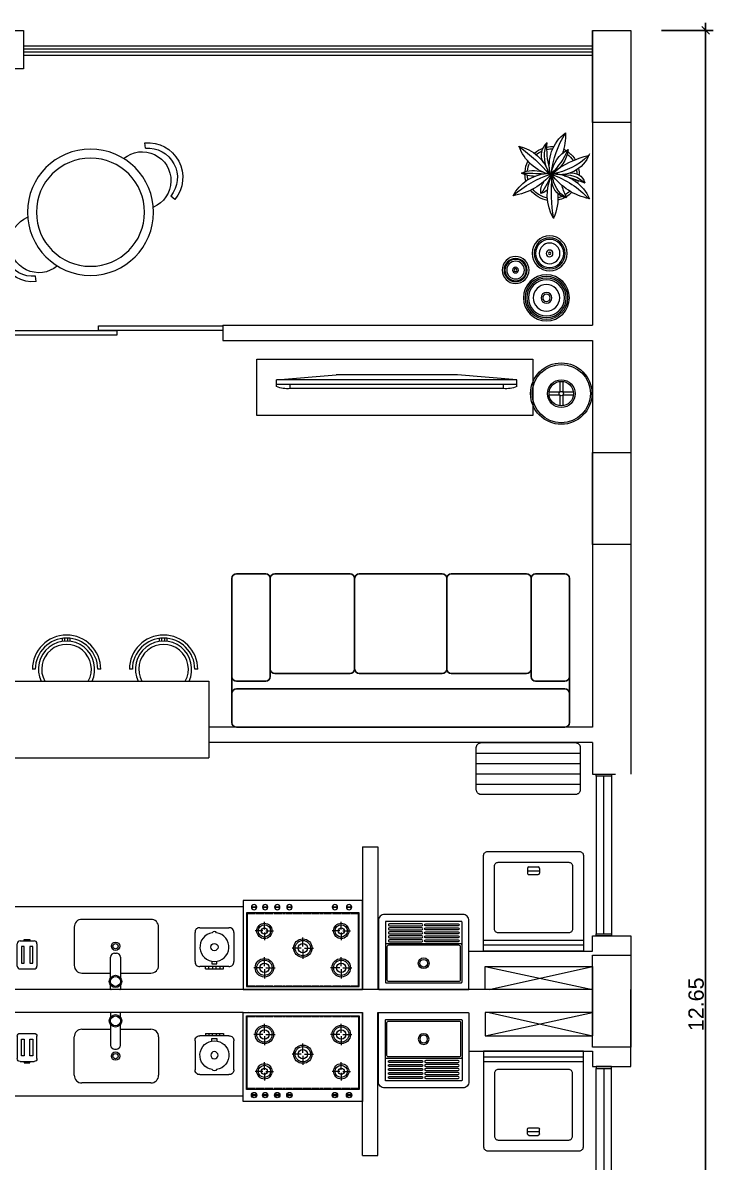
# Model space of a CAD drawing. Header units: millimetres. Extents: x 2878 to 6301, y 540 to 1980.
# Drawn here: x 2948.83 to 2953.33, y 827.48 to 834.91 of the extents above; entities that cross this region are included whole.
import ezdxf

# ---------------------------------------------------------------- set-up
doc = ezdxf.new("R2010")
doc.units = ezdxf.units.MM
doc.header["$LTSCALE"] = 4
doc.linetypes.add('HIDDEN2', pattern=[4.7625, 3.175, -1.5875])
for name, color, linetype, lineweight in [('ALVENARIA', 4, 'Continuous', 20), ('ALVENARIA EM VISTA', 1, 'Continuous', 5), ('COTAS', 35, 'Continuous', 5), ('fino', 2, 'Continuous', 9), ('JANELA', 2, 'Continuous', 20), ('PILAR', 1, 'Continuous', 5), ('PORTA', 2, 'Continuous', 20)]:
    doc.layers.add(name, color=color, linetype=linetype, lineweight=lineweight)
doc.styles.get("Standard").update_dxf_attribs({"font": 'arial.ttf'})
doc.dimstyles.new('ISO-25', dxfattribs={"dimscale": 0, "dimtxt": 0.1, "dimasz": 0.05, "dimexe": 0.05, "dimexo": 0.2, "dimgap": 0.01, "dimtad": 1, "dimzin": 4, "dimdsep": 46, "dimtxsty": 'Standard', "dimblk": 'OBLIQUE', "dimcen": 0.1, "dimdle": 0.05, "dimclrt": 256, "dimadec": 0, "dimazin": 0, "dimtfac": 1, "dimtix": 1, "dimtofl": 0, "dimtmove": 0, "dimatfit": 3, "dimfxl": 1, "dimtfillclr": 256, "dimarcsym": 0})

# ---------------------------------------------------------------- blocks, each defined once
blk = doc.blocks.new('máquina_lavar_roupa')
at = {"layer": 'fino'}
for p, q in [((-0.07, 0.65), (-0.07, 0)), ((-0.04, 0.65), (-0.04, 0)), ((-0.55, 0.295), (-0.55, 0.355)), ((-0.54, 0.365), (-0.51, 0.365)), ((-0.5, 0.295), (-0.5, 0.355)), ((-0.54, 0.285), (-0.51, 0.285))]:
    blk.add_line(p, q, dxfattribs=at)
for points in [[(-0.625, 0.65), (0, 0.65), (0, 0), (-0.625, 0, -0.414214), (-0.65, 0.025), (-0.65, 0.625, -0.414214)], [(-0.555, 0.07, -0.414214), (-0.58, 0.095), (-0.58, 0.555, -0.414214), (-0.555, 0.58), (-0.145, 0.58, -0.414214), (-0.12, 0.555), (-0.12, 0.095, -0.414214), (-0.145, 0.07)]]:
    blk.add_lwpolyline(points, format="xyb", close=True, dxfattribs=at)
blk.add_lwpolyline([(-0.525, 0.285), (-0.525, 0.365)], dxfattribs=at)
for centre, start, end in [((-0.54, 0.355), 90, 180), ((-0.51, 0.355), 360, 90), ((-0.54, 0.295), 180, 270), ((-0.51, 0.295), 270, 360)]:
    blk.add_arc(centre, 0.01, start, end, dxfattribs=at)
blk = doc.blocks.new('tanque')
at = {"layer": 'fino'}
for points in [[(-0.29, 0, 0.414214), (-0.295, -0.005), (-0.295, -0.45, 0.414214), (-0.255, -0.49), (0.255, -0.49, 0.414214), (0.295, -0.45), (0.295, -0.005, 0.414214), (0.29, 0)], [(-0.25, -0.289, 0.414214), (-0.24, -0.299), (0.24, -0.299, 0.414214), (0.25, -0.289), (0.25, -0.05, 0.414214), (0.245, -0.045), (-0.245, -0.045, 0.414214), (-0.25, -0.05)], [(-0.23, -0.055, 0.414214), (-0.24, -0.065), (-0.24, -0.279, 0.414214), (-0.23, -0.289), (0.23, -0.289, 0.414214), (0.24, -0.279), (0.24, -0.065, 0.414214), (0.23, -0.055)], [(-0.224, -0.325, -1), (-0.224, -0.312), (-0.013, -0.312, -1), (-0.013, -0.325)], [(-0.224, -0.351, -1), (-0.224, -0.338), (-0.013, -0.338, -1), (-0.013, -0.351)], [(-0.224, -0.377, -1), (-0.224, -0.364), (-0.013, -0.364, -1), (-0.013, -0.377)], [(0.224, -0.325, 1), (0.224, -0.312), (0.013, -0.312, 1), (0.013, -0.325)], [(0.224, -0.351, 1), (0.224, -0.338), (0.013, -0.338, 1), (0.013, -0.351)], [(0.224, -0.377, 1), (0.224, -0.364), (0.013, -0.364, 1), (0.013, -0.377)], [(-0.224, -0.403, -1), (-0.224, -0.39), (-0.013, -0.39, -1), (-0.013, -0.403)], [(-0.224, -0.429, -1), (-0.224, -0.416), (-0.013, -0.416, -1), (-0.013, -0.429)], [(0.224, -0.403, 1), (0.224, -0.39), (0.013, -0.39, 1), (0.013, -0.403)], [(0.224, -0.429, 1), (0.224, -0.416), (0.013, -0.416, 1), (0.013, -0.429)]]:
    blk.add_lwpolyline(points, format="xyb", close=True, dxfattribs=at)
blk.add_lwpolyline([(-0.25, -0.289), (-0.25, -0.44, 0.414214), (-0.245, -0.445), (0.245, -0.445, 0.414214), (0.25, -0.44), (0.25, -0.289)], format="xyb", dxfattribs=at)
for radius in [0.035, 0.025]:
    blk.add_circle((0, -0.172), radius, dxfattribs=at)
blk = doc.blocks.new('liquidificador001')
at = {"linetype": 'Continuous'}
for p, q in [((-4, -3), (-4, 3)), ((-3, 4), (3, 4)), ((4, 3), (4, -3)), ((3, -4), (-3, -4)), ((-1.875, -4.5), (-1.875, -4)), ((-1.875, -4.5), (1.875, -4.5)), ((-1.125, -4.5), (-1.125, -4)), ((-0.5, -2.96003), (-0.5, -3.5)), ((-0.5, -3.5), (0.5, -3.5)), ((-0.375, -4), (-0.375, -4.5)), ((0.375, -4.5), (0.375, -4)), ((0.5, -3.5), (0.5, -2.96003)), ((1.125, -4), (1.125, -4.5)), ((1.875, -4.5), (1.875, -4))]:
    blk.add_line(p, q, dxfattribs=at)
blk.add_circle((0, 0), 0.75, dxfattribs=at)
for centre, radius, start, end in [((-3.125, 3.125), 0.88388, 81.8699, 188.1301), ((0, 0), 3, 98.62088, 81.31995), ((0, 2.75), 0.5, 25.58079, 154.1068), ((3.125, 3.125), 0.88388, 351.8699, 98.1301), ((-3.125, -3.125), 0.88388, 171.8699, 278.1301), ((3.125, -3.125), 0.88388, 261.8699, 8.130102)]:
    blk.add_arc(centre, radius, start, end, dxfattribs=at)
blk = doc.blocks.new('torradeira001')
at = {"linetype": 'Continuous'}
for p, q in [((-2, 0.5), (-2, -4.5)), ((-1, 1.5), (7, 1.5)), ((0, 0), (0, -1)), ((6, 0), (0, 0)), ((6, -1), (6, 0)), ((8, 0.5), (8, -4.5)), ((0, -1), (6, -1)), ((0, -3), (0, -4)), ((6, -3), (0, -3)), ((0, -4), (6, -4)), ((6, -4), (6, -3)), ((8, -1), (8.5, -1)), ((8.5, -3), (8, -3)), ((8.5, -1), (8.5, -3)), ((7, -5.5), (-1, -5.5))]:
    blk.add_line(p, q, dxfattribs=at)
for centre, start, end in [((-1.125, 0.625), 81.8699, 188.1301), ((7.125, 0.625), 351.8699, 98.1301), ((-1.125, -4.625), 171.8699, 278.1301), ((7.125, -4.625), 261.8699, 8.1301)]:
    blk.add_arc(centre, 0.884, start, end, dxfattribs=at)
blk = doc.blocks.new('PILAR')
at = {"layer": 'PILAR', "ltscale": 0.01}
blk.add_lwpolyline([(-0.15, 0), (0.1, 0), (0.1, -0.6), (-0.15, -0.6)], close=True, dxfattribs=at)
blk = doc.blocks.new('VASOS')
for centre, radius in [((-0.0233, 0.1381), 0.0879), ((-0.0233, 0.1381), 0.075), ((-0.0233, 0.1381), 0.0696), ((-0.0233, 0.1381), 0.0577), ((-0.0233, 0.1381), 0.019), ((-0.0233, 0.1381), 0.0092), ((0.1576, -0.0633), 0.1499), ((0.1576, -0.0633), 0.1398), ((-0.1319, -0.084), 0.1137), ((-0.1319, -0.084), 0.1012), ((-0.1319, -0.084), 0.0915), ((0.1576, -0.0633), 0.1289), ((0.1576, -0.0633), 0.1181), ((0.1576, -0.0633), 0.0862), ((-0.1319, -0.084), 0.0673), ((-0.1319, -0.084), 0.0219), ((0.1576, -0.0633), 0.0356), ((0.1576, -0.0633), 0.0247), ((-0.1319, -0.084), 0.00747)]:
    blk.add_circle(centre, radius)
blk = doc.blocks.new('Vaso-01')
at = {"layer": 'fino', "color": 0}
for centre, radius, start, end in [((0.2731, 0.1392), 0.304, 150.24114, 205.80899), ((1.0095, 0.1197), 1.0133, 170.23998, 186.11478), ((-0.2705, 0.1579), 0.3094, 354.33263, 25.28039), ((0, 0), 0.1766, 99.38331, 142.28381), ((0, 0), 0.1616, 100.76794, 141.26301), ((0.1198, 0.0386), 0.1218, 101.42671, 190.98767), ((-0.2073, 0.5814), 0.6123, 289.63177, 316.94159), ((0.3212, -0.227), 0.3977, 101.24862, 143.98987), ((0.1919, -0.0023), 0.1888, 121.90552, 175.18589), ((-0.0101, 0.2737), 0.2768, 274.40726, 336.44308), ((0, 0), 0.1766, 61.45043, 77.39664), ((0, 0), 0.1616, 66.03991, 76.08191), ((0.6526, -0.1054), 0.6161, 154.68532, 162.45009), ((0, 0), 0.1766, 43.2421, 58.51793), ((-0.0101, 0.2737), 0.2768, 208.0484, 264.64912), ((-0.3146, -0.2541), 0.4022, 39.15, 81.38898), ((0.1996, 0.6539), 0.683, 228.57445, 252.38422), ((0.0145, 0.1124), 0.0882, 169.11662, 218.95559), ((-0.0914, 0.0458), 0.0854, 42.83737, 76.97864), ((-0.4814, -0.1717), 0.5083, 20.51384, 36.02424), ((0, 0), 0.1616, 44.4902, 57.80538), ((0.0616, -0.2787), 0.2945, 104.12842, 160.14677), ((-0.7998, 0.6489), 1.0123, 305.44636, 320.73815), ((-0.102, -0.212), 0.2296, 92.43736, 115.29557), ((-0.1937, 1.7993), 1.8037, 269.91003, 274.50199), ((0, 0), 0.1766, 164.30702, 178.34143), ((0, 0), 0.1616, 166.0394, 176.53836), ((0.2467, -0.0555), 0.2645, 166.36026, 232.94739), ((0.0509, -0.1979), 0.2043, 19.43419, 107.43571), ((-0.1018, -0.1813), 0.208, 6.50728, 62.3609), ((-0.2705, 0.1579), 0.3094, 330.76974, 331.93672), ((-0.0703, -0.4355), 0.4429, 46.14832, 80.37107), ((0.0841, 0.1866), 0.1803, 261.63887, 315.62551), ((-0.2959, 1.2941), 1.3344, 286.3355, 292.41502), ((0.1292, 0.0822), 0.087, 257.35568, 344.35325), ((0, 0), 0.1616, 13.91928, 18.19493), ((0, 0), 0.1616, 351.13744, 0.5369), ((0, 0), 0.1766, 14.45099, 19.9273), ((0, 0), 0.1766, 348.82689, 2.97559), ((-0.2715, 0.0801), 0.2648, 282.24233, 341.73209), ((-0.121, 0.1794), 0.2001, 246.7315, 287.39709), ((0, 0), 0.1766, 184.20824, 207.38886), ((0, 0), 0.1616, 185.93821, 205.55318), ((0.042, -0.1207), 0.1104, 154.5276, 228.0163), ((0.1701, -0.1159), 0.2191, 155.9893, 202.83996), ((0.4649, -0.1655), 0.498, 165.0604, 184.07375), ((0.6941, 0.0968), 0.7065, 188.09589, 210.72258), ((0.2069, 0.029), 0.2129, 188.55522, 241.3289), ((-0.3833, -0.3786), 0.5353, 24.75992, 44.64728), ((0.3791, 0.475), 0.6104, 231.54163, 257.17636), ((0, 0), 0.1766, 229.23485, 250.73093), ((0, 0), 0.1616, 230.31261, 246.31716), ((-0.3146, -0.2541), 0.4022, 358.22216, 17.85831), ((0, 0), 0.1616, 296.591, 299.22386), ((0, 0), 0.1616, 307.81301, 328.1126), ((0, 0), 0.1766, 305.55089, 328.90469), ((0, 0), 0.1616, 258.20644, 271.57801), ((0, 0), 0.1766, 259.22389, 273.70915), ((0, 0), 0.1766, 295.5702, 301.57764)]:
    blk.add_arc(centre, radius, start, end, dxfattribs=at)
blk = doc.blocks.new('VARALP01')
at = {"linetype": 'HIDDEN2'}
for p, q in [((0.45, 0), (-0.45, 0)), ((-0.5, -0.05), (-0.5, -0.45)), ((0.5, -0.1), (-0.5, -0.1)), ((0.5, -0.45), (0.5, -0.05)), ((0.5, -0.2), (-0.5, -0.2)), ((0.5, -0.3), (-0.5, -0.3)), ((0.5, -0.4), (-0.5, -0.4)), ((-0.45, -0.5), (0.45, -0.5))]:
    blk.add_line(p, q, dxfattribs=at)
for centre, start, end in [((-0.45, -0.05), 90, 180), ((0.45, -0.05), 0, 90), ((-0.45, -0.45), 180, 270), ((0.45, -0.45), 270, 0)]:
    blk.add_arc(centre, 0.05, start, end, dxfattribs=at)
blk = doc.blocks.new('ABAJOURP')
for p, q in [((-0.01, 0.01), (-0.01, 0.08)), ((0.01, 0.01), (0.01, 0.08)), ((-0.08, 0.01), (-0.01, 0.01)), ((0.01, 0.01), (0.08, 0.01)), ((-0.08, -0.01), (-0.01, -0.01)), ((-0.01, -0.08), (-0.01, -0.01)), ((0.01, -0.01), (0.08, -0.01)), ((0.01, -0.08), (0.01, -0.01))]:
    blk.add_line(p, q)
for radius in [0.2, 0.19, 0.09, 0.08, 0.0141]:
    blk.add_circle((0, 0), radius)
blk = doc.blocks.new('samsung_hpl6315_planta')
for p, q in [((-0.783, 0.057), (-0.3955, 0.089)), ((-0.3955, 0.089), (0.3955, 0.089)), ((0.783, 0.057), (0.3955, 0.089)), ((-0.783, 0.0125), (-0.783, 0.057)), ((-0.783, 0.057), (0.783, 0.057)), ((-0.783, 0.025), (0.783, 0.025)), ((-0.6955, 0), (-0.6955, 0.025)), ((-0.6955, 0), (0.6955, 0)), ((0.6955, 0), (0.6955, 0.025)), ((0.783, 0.0125), (0.783, 0.057))]:
    blk.add_line(p, q)
for centre, start, end in [((-0.7173, 0.1595), 245.93454, 277.81221), ((0.7173, 0.1595), 262.18779, 294.06546)]:
    blk.add_arc(centre, 0.161, start, end)
blk = doc.blocks.new('01SOFA3L')
for p, q in [((0, 1.07), (0, -1.07)), ((0.22, 1.1), (0.03, 1.1)), ((0.22, 1.1), (0.35, 1.1)), ((0.25, 1.07), (0.25, -1.07)), ((0.3, 1.07), (0.3, 0.88)), ((0.97, 1.1), (0.33, 1.1)), ((1, 0.88), (1, 1.07)), ((0.38, 0.85), (0.33, 0.85)), ((0.35, 0.82), (0.35, 0.33)), ((0.97, 0.85), (0.38, 0.85)), ((1, 0.33), (1, 0.82)), ((0.97, 0.3), (0.38, 0.3)), ((0.35, 0.27), (0.35, -0.27)), ((1, -0.27), (1, 0.27)), ((0.35, -0.33), (0.35, -0.82)), ((0.38, -0.3), (0.97, -0.3)), ((1, -0.82), (1, -0.33)), ((0.3, -0.88), (0.3, -1.07)), ((0.33, -0.85), (0.38, -0.85)), ((0.38, -0.85), (0.38, -0.85)), ((0.38, -0.85), (0.97, -0.85)), ((1, -1.07), (1, -0.88)), ((0.03, -1.1), (0.22, -1.1)), ((0.22, -1.1), (0.35, -1.1)), ((0.33, -1.1), (0.97, -1.1))]:
    blk.add_line(p, q)
for centre, start, end in [((0.03, 1.07), 90, 180), ((0.22, 1.07), 0, 90), ((0.33, 1.07), 90, 180), ((0.97, 1.07), 0, 90), ((0.33, 0.88), 180, 270), ((0.38, 0.82), 90, 180), ((0.97, 0.88), 270, 0), ((0.97, 0.82), 0, 90), ((0.38, 0.33), 180, 270), ((0.38, 0.27), 90, 180), ((0.97, 0.33), 270, 0), ((0.97, 0.27), 0, 90), ((0.38, -0.27), 180, 270), ((0.97, -0.27), 270, 0), ((0.38, -0.33), 90, 180), ((0.97, -0.33), 0, 90), ((0.33, -0.88), 90, 180), ((0.38, -0.82), 180, 270), ((0.97, -0.82), 270, 0), ((0.97, -0.88), 0, 90), ((0.03, -1.07), 180, 270), ((0.22, -1.07), 270, 0), ((0.33, -1.07), 180, 270), ((0.97, -1.07), 270, 0)]:
    blk.add_arc(centre, 0.03, start, end)
blk = doc.blocks.new('MESA2LUG')
at = {"layer": 'COTAS'}
for p, q in [((-0.2166, 0.6293), (-0.1784, 0.6134)), ((0.2356, 0.6134), (0.2739, 0.6293)), ((-0.2739, -0.6039), (-0.2356, -0.588)), ((0.1784, -0.588), (0.2166, -0.6039))]:
    blk.add_line(p, q, dxfattribs=at)
for radius in [0.483, 0.414]:
    blk.add_circle((0, 0.0127), radius, dxfattribs=at)
for centre, radius, start, end in [((0.0286, 0.5271), 0.2657, 22.61987, 157.38013), ((0.0286, 0.5271), 0.2242, 22.61986, 157.38014), ((0.0286, 0.4754), 0.2208, 347.92539, 184.99004), ((-0.0286, -0.45), 0.2208, 167.92539, 4.99004), ((-0.0286, -0.5017), 0.2657, 202.61987, 337.38013), ((-0.0286, -0.5017), 0.2243, 202.61986, 337.38014)]:
    blk.add_arc(centre, radius, start, end, dxfattribs=at)
blk = doc.blocks.new('_Oblique')
at = {"color": 0, "linetype": 'ByBlock', "lineweight": -2}
blk.add_line((-0.5, -0.5), (0.5, 0.5), dxfattribs=at)
blk = doc.blocks.new('*D546')
at = {"layer": 'COTAS', "color": 0, "lineweight": -2, "transparency": 16777216}
for p, q in [((2952.9953, 834.8571), (2953.333, 834.8571)), ((2953.283, 834.9071), (2953.283, 822.1553)), ((2952.9953, 822.2053), (2953.333, 822.2053))]:
    blk.add_line(p, q, dxfattribs=at)
at = {"layer": 'Defpoints', "color": 0, "transparency": 16777216}
for p in [(2952.7953, 834.8571), (2952.7953, 822.2053), (2953.283, 822.2053)]:
    blk.add_point(p, dxfattribs=at)
at = {"layer": 'COTAS', "color": 0, "lineweight": -2, "transparency": 16777216, "xscale": 0.05, "yscale": 0.05, "zscale": 0.05}
for p, rotation in [((2953.283, 834.8571), 90), ((2953.283, 822.2053), 270)]:
    blk.add_blockref('_Oblique', p, dxfattribs=dict(at, rotation=rotation))
at = {"layer": 'COTAS', "transparency": 16777216, "insert": (2953.222, 828.5106), "char_height": 0.1, "attachment_point": 5, "rotation": 90}
blk.add_mtext('12.65', dxfattribs=at)

msp = doc.modelspace()

# ---------------------------------------------------------------- linework, layer by layer
for p, q in [((2951.0456, 828.6063), (2950.3014, 828.6062)), ((2951.0456, 828.4561), (2950.3014, 828.4562))]:
    msp.add_line(p, q)
at = {"layer": 'ALVENARIA', "ltscale": 200}
for p, q in [((2952.5453, 834.8571), (2952.5454, 832.9371)), ((2952.5454, 832.8372), (2952.5455, 830.3162)), ((2952.5463, 830.216), (2952.5463, 830.011)), ((2951.0456, 829.5362), (2951.0456, 828.6061)), ((2951.0456, 829.5362), (2951.1456, 829.5362)), ((2951.1456, 829.5362), (2951.1456, 828.6061)), ((2951.0456, 827.5262), (2951.0456, 828.4563)), ((2951.1456, 827.5262), (2951.1456, 828.4563)), ((2951.0456, 827.5262), (2951.1456, 827.5262))]:
    msp.add_line(p, q, dxfattribs=at)
at = {"layer": 'ALVENARIA', "ltscale": 0.03}
for p, q in [((2952.5453, 834.8571), (2952.7953, 834.8571)), ((2950.1354, 832.9371), (2950.1354, 832.8371)), ((2952.5456, 830.0112), (2952.6956, 830.0112)), ((2952.5455, 828.8562), (2952.5456, 828.9562)), ((2952.5456, 828.9562), (2952.7956, 828.9562)), ((2951.7406, 828.6111), (2951.7406, 828.8562)), ((2951.7406, 828.8562), (2952.5455, 828.8562)), ((2951.7406, 828.4513), (2951.7406, 828.2062)), ((2951.7406, 828.2062), (2952.5455, 828.2062)), ((2952.5455, 828.2062), (2952.5456, 828.1062)), ((2952.5456, 828.1062), (2952.7956, 828.1062))]:
    msp.add_line(p, q, dxfattribs=at)
at = {"layer": 'ALVENARIA'}
for p, q in [((2952.7953, 834.8571), (2952.7956, 830.0112)), ((2950.1354, 832.937), (2952.5454, 832.9371)), ((2950.1354, 832.8372), (2952.5454, 832.8372)), ((2952.5455, 830.3162), (2950.0455, 830.3161)), ((2952.5455, 830.2162), (2950.0455, 830.2161)), ((2952.7956, 828.9562), (2952.7956, 828.4562)), ((2952.5456, 828.6062), (2946.0572, 828.6066)), ((2951.0456, 828.6063), (2946.0572, 828.606)), ((2951.737, 828.6063), (2951.1456, 828.6063)), ((2952.7956, 828.1062), (2952.7956, 828.6062)), ((2951.0456, 828.4561), (2946.0572, 828.4564)), ((2951.737, 828.4561), (2951.1456, 828.4561))]:
    msp.add_line(p, q, dxfattribs=at)
at = {"layer": 'ALVENARIA EM VISTA'}
for p, q in [((2948.836, 834.7569), (2952.5453, 834.7571)), ((2948.836, 834.7369), (2952.5453, 834.7371)), ((2948.836, 834.7169), (2952.5453, 834.7171)), ((2948.836, 834.6969), (2952.5453, 834.6971))]:
    msp.add_line(p, q, dxfattribs=at)
at = {"layer": 'COTAS'}
for p, q in [((2949.0903, 830.8757), (2949.0906, 830.8958)), ((2949.105, 830.8772), (2949.1053, 830.8972)), ((2949.1255, 830.8775), (2949.1259, 830.8976)), ((2949.1402, 830.8762), (2949.1405, 830.8962)), ((2949.7228, 830.8757), (2949.7231, 830.8958)), ((2949.7375, 830.8772), (2949.7378, 830.8972)), ((2949.758, 830.8775), (2949.7584, 830.8976)), ((2949.7727, 830.8762), (2949.773, 830.8962)), ((2948.9137, 830.6941), (2948.8941, 830.6941)), ((2949.3402, 830.6941), (2949.3206, 830.6941)), ((2949.5462, 830.6941), (2949.5266, 830.6941)), ((2949.9727, 830.6941), (2949.9531, 830.6941)), ((2950.3268, 829.1422), (2950.3268, 829.1463)), ((2950.3268, 829.1463), (2950.3528, 829.1463)), ((2950.3528, 829.1422), (2950.3268, 829.1422)), ((2950.3528, 829.1463), (2950.3528, 829.1422)), ((2950.3993, 829.1422), (2950.3993, 829.1463)), ((2950.3993, 829.1463), (2950.4253, 829.1463)), ((2950.4253, 829.1422), (2950.3993, 829.1422)), ((2950.4253, 829.1463), (2950.4253, 829.1422)), ((2950.4784, 829.1422), (2950.4784, 829.1463)), ((2950.4784, 829.1463), (2950.5044, 829.1463)), ((2950.5044, 829.1422), (2950.4784, 829.1422)), ((2950.5044, 829.1463), (2950.5044, 829.1422)), ((2950.5575, 829.1422), (2950.5575, 829.1463)), ((2950.5575, 829.1463), (2950.5835, 829.1463)), ((2950.5835, 829.1422), (2950.5575, 829.1422)), ((2950.5835, 829.1463), (2950.5835, 829.1422)), ((2950.8538, 829.1422), (2950.8538, 829.1463)), ((2950.8538, 829.1463), (2950.8798, 829.1463)), ((2950.8798, 829.1422), (2950.8538, 829.1422)), ((2950.8798, 829.1463), (2950.8798, 829.1422)), ((2950.9461, 829.1463), (2950.9721, 829.1463)), ((2950.9461, 829.1422), (2950.9461, 829.1463)), ((2950.9721, 829.1422), (2950.9461, 829.1422)), ((2950.9721, 829.1463), (2950.9721, 829.1422)), ((2949.6674, 829.0644), (2949.2174, 829.0644)), ((2951.0256, 829.1061), (2950.2896, 829.1061)), ((2950.2896, 829.1061), (2950.2896, 828.6261)), ((2950.3449, 829.1011), (2950.2946, 829.1011)), ((2950.4048, 829.1011), (2950.3499, 829.1011)), ((2950.4647, 829.1011), (2950.4098, 829.1011)), ((2950.52, 829.1011), (2950.4697, 829.1011)), ((2950.545, 829.1011), (2950.525, 829.1011)), ((2950.5902, 829.1011), (2950.55, 829.1011)), ((2950.6501, 829.1011), (2950.5952, 829.1011)), ((2950.71, 829.1011), (2950.6551, 829.1011)), ((2950.7653, 829.1011), (2950.715, 829.1011)), ((2950.7903, 829.1011), (2950.7703, 829.1011)), ((2950.8456, 829.1011), (2950.7953, 829.1011)), ((2950.9055, 829.1011), (2950.8506, 829.1011)), ((2950.9654, 829.1011), (2950.9105, 829.1011)), ((2951.0206, 829.1011), (2950.9704, 829.1011)), ((2951.0256, 828.6261), (2951.0256, 829.1061)), ((2949.1674, 829.0144), (2949.1674, 828.7644)), ((2949.7174, 828.7644), (2949.7174, 829.0144)), ((2949.4304, 828.8439), (2949.4426, 828.8439)), ((2949.4048, 828.6849), (2949.4048, 828.8183)), ((2949.4683, 828.8183), (2949.4683, 828.6849)), ((2949.2174, 828.7144), (2949.4048, 828.7144)), ((2949.4683, 828.7144), (2949.6674, 828.7144)), ((2952.5456, 828.6062), (2952.5456, 828.7562)), ((2949.4048, 828.6104), (2949.4048, 828.6346)), ((2949.4683, 828.6346), (2949.4683, 828.6104)), ((2950.2896, 828.6261), (2951.0256, 828.6261)), ((2950.2946, 828.6311), (2950.3449, 828.6311)), ((2950.3499, 828.6311), (2950.4048, 828.6311)), ((2950.4098, 828.6311), (2950.4647, 828.6311)), ((2950.4697, 828.6311), (2950.52, 828.6311)), ((2950.525, 828.6311), (2950.545, 828.6311)), ((2950.55, 828.6311), (2950.5902, 828.6311)), ((2950.5952, 828.6311), (2950.6501, 828.6311)), ((2950.6551, 828.6311), (2950.71, 828.6311)), ((2950.715, 828.6311), (2950.7653, 828.6311)), ((2950.7703, 828.6311), (2950.7903, 828.6311)), ((2950.7953, 828.6311), (2950.8456, 828.6311)), ((2950.8506, 828.6311), (2950.9055, 828.6311)), ((2950.9105, 828.6311), (2950.9654, 828.6311)), ((2950.9704, 828.6311), (2951.0206, 828.6311)), ((2949.464, 828.6061), (2949.4091, 828.6061)), ((2949.4048, 828.452), (2949.4048, 828.4278)), ((2949.464, 828.4563), (2949.4091, 828.4563)), ((2949.4683, 828.4278), (2949.4683, 828.452)), ((2950.2896, 828.4363), (2951.0256, 828.4363)), ((2950.2896, 827.9563), (2950.2896, 828.4363)), ((2950.2946, 828.4313), (2950.3449, 828.4313)), ((2950.3499, 828.4313), (2950.4048, 828.4313)), ((2950.4098, 828.4313), (2950.4647, 828.4313)), ((2950.4697, 828.4313), (2950.52, 828.4313)), ((2950.525, 828.4313), (2950.545, 828.4313)), ((2950.55, 828.4313), (2950.5902, 828.4313)), ((2950.5952, 828.4313), (2950.6501, 828.4313)), ((2950.6551, 828.4313), (2950.71, 828.4313)), ((2950.715, 828.4313), (2950.7653, 828.4313)), ((2950.7703, 828.4313), (2950.7903, 828.4313)), ((2950.7953, 828.4313), (2950.8455, 828.4313)), ((2950.8505, 828.4313), (2950.9055, 828.4313)), ((2950.9105, 828.4313), (2950.9654, 828.4313)), ((2950.9704, 828.4313), (2951.0206, 828.4313)), ((2951.0256, 828.4363), (2951.0256, 827.9563)), ((2952.5456, 828.4562), (2952.5456, 828.3062)), ((2949.2174, 828.348), (2949.4048, 828.348)), ((2949.4048, 828.3775), (2949.4048, 828.2441)), ((2949.4683, 828.2441), (2949.4683, 828.3775)), ((2949.4683, 828.348), (2949.6674, 828.348)), ((2949.1674, 828.048), (2949.1674, 828.298)), ((2949.7174, 828.298), (2949.7174, 828.048)), ((2949.4304, 828.2185), (2949.4426, 828.2185)), ((2949.6674, 827.998), (2949.2174, 827.998)), ((2951.0256, 827.9563), (2950.2896, 827.9563)), ((2950.3449, 827.9613), (2950.2946, 827.9613)), ((2950.4048, 827.9613), (2950.3499, 827.9613)), ((2950.4647, 827.9613), (2950.4098, 827.9613)), ((2950.52, 827.9613), (2950.4697, 827.9613)), ((2950.545, 827.9613), (2950.525, 827.9613)), ((2950.5902, 827.9613), (2950.55, 827.9613)), ((2950.6501, 827.9613), (2950.5952, 827.9613)), ((2950.71, 827.9613), (2950.6551, 827.9613)), ((2950.7653, 827.9613), (2950.715, 827.9613)), ((2950.7903, 827.9613), (2950.7703, 827.9613)), ((2950.8455, 827.9613), (2950.7953, 827.9613)), ((2950.9055, 827.9613), (2950.8505, 827.9613)), ((2950.9654, 827.9613), (2950.9105, 827.9613)), ((2951.0206, 827.9613), (2950.9704, 827.9613)), ((2950.3528, 827.9202), (2950.3268, 827.9202)), ((2950.3268, 827.9202), (2950.3268, 827.9161)), ((2950.3268, 827.9161), (2950.3528, 827.9161)), ((2950.3528, 827.9161), (2950.3528, 827.9202)), ((2950.4253, 827.9202), (2950.3993, 827.9202)), ((2950.3993, 827.9202), (2950.3993, 827.9161)), ((2950.3993, 827.9161), (2950.4253, 827.9161)), ((2950.4253, 827.9161), (2950.4253, 827.9202)), ((2950.5044, 827.9202), (2950.4784, 827.9202)), ((2950.4784, 827.9202), (2950.4784, 827.9161)), ((2950.4784, 827.9161), (2950.5044, 827.9161)), ((2950.5044, 827.9161), (2950.5044, 827.9202)), ((2950.5835, 827.9202), (2950.5575, 827.9202)), ((2950.5575, 827.9202), (2950.5575, 827.9161)), ((2950.5575, 827.9161), (2950.5835, 827.9161)), ((2950.5835, 827.9161), (2950.5835, 827.9202)), ((2950.8798, 827.9202), (2950.8538, 827.9202)), ((2950.8538, 827.9202), (2950.8538, 827.9161)), ((2950.8538, 827.9161), (2950.8798, 827.9161)), ((2950.8798, 827.9161), (2950.8798, 827.9202)), ((2950.9461, 827.9202), (2950.9461, 827.9161)), ((2950.9721, 827.9202), (2950.9461, 827.9202)), ((2950.9461, 827.9161), (2950.9721, 827.9161)), ((2950.9721, 827.9161), (2950.9721, 827.9202))]:
    msp.add_line(p, q, dxfattribs=at)
at = {"layer": 'COTAS', "color": 3}
for p, q in [((2947.7455, 830.616), (2950.0455, 830.616)), ((2950.0455, 830.616), (2950.0455, 830.116)), ((2947.7455, 830.116), (2950.0455, 830.116))]:
    msp.add_line(p, q, dxfattribs=at)
at = {"layer": 'COTAS', "ltscale": 0.03}
for p, q in [((2952.6206, 828.9701), (2952.6206, 829.9973)), ((2952.6206, 828.0923), (2952.6205, 827.0651))]:
    msp.add_line(p, q, dxfattribs=at)
at = {"layer": 'COTAS', "ltscale": 0.01}
for p, q in [((2950.3973, 828.9886), (2950.3473, 828.9886)), ((2950.4073, 828.9986), (2950.4073, 829.0486)), ((2950.4173, 828.9886), (2950.4673, 828.9886)), ((2950.898, 828.9886), (2950.848, 828.9886)), ((2950.908, 828.9986), (2950.908, 829.0486)), ((2950.918, 828.9886), (2950.968, 828.9886)), ((2950.4073, 828.9786), (2950.4073, 828.9286)), ((2950.6576, 828.887), (2950.6576, 828.947)), ((2950.908, 828.9786), (2950.908, 828.9286)), ((2950.6476, 828.877), (2950.588, 828.877)), ((2950.6476, 828.877), (2950.588, 828.877)), ((2950.6576, 828.867), (2950.6576, 828.807)), ((2950.6676, 828.877), (2950.7273, 828.877)), ((2950.6676, 828.877), (2950.7273, 828.877)), ((2950.4073, 828.7586), (2950.4073, 828.8186)), ((2950.908, 828.7586), (2950.908, 828.8186)), ((2950.3973, 828.7486), (2950.3377, 828.7486)), ((2950.3973, 828.7486), (2950.3377, 828.7486)), ((2950.4073, 828.7386), (2950.4073, 828.6786)), ((2950.4173, 828.7486), (2950.4769, 828.7486)), ((2950.4173, 828.7486), (2950.4769, 828.7486)), ((2950.898, 828.7486), (2950.8383, 828.7486)), ((2950.898, 828.7486), (2950.8383, 828.7486)), ((2950.908, 828.7386), (2950.908, 828.6786)), ((2950.918, 828.7486), (2950.9776, 828.7486)), ((2950.918, 828.7486), (2950.9776, 828.7486)), ((2951.8456, 828.7562), (2952.5456, 828.6062)), ((2951.8732, 828.6061), (2952.5456, 828.7562)), ((2951.8456, 828.3062), (2952.5456, 828.4562)), ((2951.8732, 828.4563), (2952.5456, 828.3062)), ((2950.3973, 828.3138), (2950.3377, 828.3138)), ((2950.3973, 828.3138), (2950.3377, 828.3138)), ((2950.4073, 828.3238), (2950.4073, 828.3838)), ((2950.4173, 828.3138), (2950.4769, 828.3138)), ((2950.4173, 828.3138), (2950.4769, 828.3138)), ((2950.898, 828.3138), (2950.8383, 828.3138)), ((2950.898, 828.3138), (2950.8383, 828.3138)), ((2950.908, 828.3238), (2950.908, 828.3838)), ((2950.918, 828.3138), (2950.9776, 828.3138)), ((2950.918, 828.3138), (2950.9776, 828.3138)), ((2950.4073, 828.3038), (2950.4073, 828.2438)), ((2950.6576, 828.1954), (2950.6576, 828.2554)), ((2950.908, 828.3038), (2950.908, 828.2438)), ((2950.6476, 828.1854), (2950.588, 828.1854)), ((2950.6476, 828.1854), (2950.588, 828.1854)), ((2950.6576, 828.1754), (2950.6576, 828.1154)), ((2950.6676, 828.1854), (2950.7272, 828.1854)), ((2950.6676, 828.1854), (2950.7272, 828.1854)), ((2950.4073, 828.0838), (2950.4073, 828.1338)), ((2950.908, 828.0838), (2950.908, 828.1338)), ((2950.3973, 828.0738), (2950.3473, 828.0738)), ((2950.4073, 828.0638), (2950.4073, 828.0138)), ((2950.4173, 828.0738), (2950.4673, 828.0738)), ((2950.898, 828.0738), (2950.848, 828.0738)), ((2950.908, 828.0638), (2950.908, 828.0138)), ((2950.918, 828.0738), (2950.968, 828.0738))]:
    msp.add_line(p, q, dxfattribs=at)
at = {"layer": 'COTAS', "ltscale": 0.5}
msp.add_line((2952.5456, 828.6062), (2952.5456, 828.4562), dxfattribs=at)
at = {"layer": 'COTAS', "color": 3}
for points in [[(2950.3575, 832.5005), (2950.3575, 832.7153), (2952.1575, 832.7153), (2952.1575, 832.5025)], [(2952.1575, 832.5025), (2952.1575, 832.3479), (2950.3575, 832.3479), (2950.3575, 832.5025)]]:
    msp.add_lwpolyline(points, dxfattribs=at)
for points in [[(2950.2696, 828.6061), (2948.6034, 828.6061), (2948.6034, 829.1478), (2950.2696, 829.1478)], [(2950.2696, 828.4563), (2948.6034, 828.4563), (2948.6034, 827.9146), (2950.2696, 827.9146)]]:
    msp.add_lwpolyline(points, close=True, dxfattribs=at)
at = {"layer": 'COTAS'}
for points in [[(2951.0456, 829.1861), (2950.2696, 829.1861), (2950.2696, 828.6061), (2951.0456, 828.6061)], [(2950.3571, 829.1437), (2950.3558, 829.1504), (2950.352, 829.1561), (2950.3463, 829.1599), (2950.3396, 829.1612), (2950.3329, 829.1599), (2950.3272, 829.1561), (2950.3235, 829.1504), (2950.3221, 829.1437), (2950.3235, 829.137), (2950.3272, 829.1313), (2950.3329, 829.1275), (2950.3396, 829.1262), (2950.3463, 829.1275), (2950.352, 829.1313), (2950.3558, 829.137)], [(2950.3561, 829.1437), (2950.3548, 829.15), (2950.3513, 829.1554), (2950.3459, 829.1589), (2950.3396, 829.1602), (2950.3333, 829.1589), (2950.328, 829.1554), (2950.3244, 829.15), (2950.3231, 829.1437), (2950.3244, 829.1374), (2950.328, 829.1321), (2950.3333, 829.1285), (2950.3396, 829.1272), (2950.3459, 829.1285), (2950.3513, 829.1321), (2950.3548, 829.1374)], [(2950.4296, 829.1437), (2950.4283, 829.1504), (2950.4245, 829.1561), (2950.4188, 829.1599), (2950.4121, 829.1612), (2950.4054, 829.1599), (2950.3998, 829.1561), (2950.396, 829.1504), (2950.3946, 829.1437), (2950.396, 829.137), (2950.3998, 829.1313), (2950.4054, 829.1275), (2950.4121, 829.1262), (2950.4188, 829.1275), (2950.4245, 829.1313), (2950.4283, 829.137)], [(2950.4286, 829.1437), (2950.4274, 829.15), (2950.4238, 829.1554), (2950.4184, 829.1589), (2950.4121, 829.1602), (2950.4058, 829.1589), (2950.4005, 829.1554), (2950.3969, 829.15), (2950.3957, 829.1437), (2950.3969, 829.1374), (2950.4005, 829.1321), (2950.4058, 829.1285), (2950.4121, 829.1272), (2950.4184, 829.1285), (2950.4238, 829.1321), (2950.4274, 829.1374)], [(2950.5087, 829.1437), (2950.5074, 829.1504), (2950.5036, 829.1561), (2950.4979, 829.1599), (2950.4912, 829.1612), (2950.4845, 829.1599), (2950.4789, 829.1561), (2950.4751, 829.1504), (2950.4737, 829.1437), (2950.4751, 829.137), (2950.4789, 829.1313), (2950.4845, 829.1275), (2950.4912, 829.1262), (2950.4979, 829.1275), (2950.5036, 829.1313), (2950.5074, 829.137)], [(2950.5077, 829.1437), (2950.5065, 829.15), (2950.5029, 829.1554), (2950.4976, 829.1589), (2950.4912, 829.1602), (2950.4849, 829.1589), (2950.4796, 829.1554), (2950.476, 829.15), (2950.4748, 829.1437), (2950.476, 829.1374), (2950.4796, 829.1321), (2950.4849, 829.1285), (2950.4912, 829.1272), (2950.4976, 829.1285), (2950.5029, 829.1321), (2950.5065, 829.1374)], [(2950.5879, 829.1437), (2950.5865, 829.1504), (2950.5827, 829.1561), (2950.577, 829.1599), (2950.5704, 829.1612), (2950.5637, 829.1599), (2950.558, 829.1561), (2950.5542, 829.1504), (2950.5529, 829.1437), (2950.5542, 829.137), (2950.558, 829.1313), (2950.5637, 829.1275), (2950.5704, 829.1262), (2950.577, 829.1275), (2950.5827, 829.1313), (2950.5865, 829.137)], [(2950.5868, 829.1437), (2950.5856, 829.15), (2950.582, 829.1554), (2950.5767, 829.1589), (2950.5704, 829.1602), (2950.564, 829.1589), (2950.5587, 829.1554), (2950.5551, 829.15), (2950.5539, 829.1437), (2950.5551, 829.1374), (2950.5587, 829.1321), (2950.564, 829.1285), (2950.5704, 829.1272), (2950.5767, 829.1285), (2950.582, 829.1321), (2950.5856, 829.1374)], [(2950.8841, 829.1437), (2950.8828, 829.1504), (2950.879, 829.1561), (2950.8733, 829.1599), (2950.8666, 829.1612), (2950.8599, 829.1599), (2950.8543, 829.1561), (2950.8505, 829.1504), (2950.8491, 829.1437), (2950.8505, 829.137), (2950.8543, 829.1313), (2950.8599, 829.1275), (2950.8666, 829.1262), (2950.8733, 829.1275), (2950.879, 829.1313), (2950.8828, 829.137)], [(2950.8831, 829.1437), (2950.8819, 829.15), (2950.8783, 829.1554), (2950.8729, 829.1589), (2950.8666, 829.1602), (2950.8603, 829.1589), (2950.855, 829.1554), (2950.8514, 829.15), (2950.8502, 829.1437), (2950.8514, 829.1374), (2950.855, 829.1321), (2950.8603, 829.1285), (2950.8666, 829.1272), (2950.8729, 829.1285), (2950.8783, 829.1321), (2950.8819, 829.1374)], [(2950.9764, 829.1437), (2950.9751, 829.1504), (2950.9713, 829.1561), (2950.9656, 829.1599), (2950.9589, 829.1612), (2950.9522, 829.1599), (2950.9465, 829.1561), (2950.9428, 829.1504), (2950.9414, 829.1437), (2950.9428, 829.137), (2950.9465, 829.1313), (2950.9522, 829.1275), (2950.9589, 829.1262), (2950.9656, 829.1275), (2950.9713, 829.1313), (2950.9751, 829.137)], [(2950.9754, 829.1437), (2950.9742, 829.15), (2950.9706, 829.1554), (2950.9652, 829.1589), (2950.9589, 829.1602), (2950.9526, 829.1589), (2950.9473, 829.1554), (2950.9437, 829.15), (2950.9424, 829.1437), (2950.9437, 829.1374), (2950.9473, 829.1321), (2950.9526, 829.1285), (2950.9589, 829.1272), (2950.9652, 829.1285), (2950.9706, 829.1321), (2950.9742, 829.1374)], [(2951.0456, 827.8763), (2950.2696, 827.8763), (2950.2696, 828.4563), (2951.0456, 828.4563)], [(2950.3571, 827.9187), (2950.3558, 827.912), (2950.352, 827.9063), (2950.3463, 827.9025), (2950.3396, 827.9012), (2950.3329, 827.9025), (2950.3272, 827.9063), (2950.3234, 827.912), (2950.3221, 827.9187), (2950.3234, 827.9254), (2950.3272, 827.9311), (2950.3329, 827.9349), (2950.3396, 827.9362), (2950.3463, 827.9349), (2950.352, 827.9311), (2950.3558, 827.9254)], [(2950.3561, 827.9187), (2950.3548, 827.9124), (2950.3513, 827.9071), (2950.3459, 827.9035), (2950.3396, 827.9022), (2950.3333, 827.9035), (2950.328, 827.9071), (2950.3244, 827.9124), (2950.3231, 827.9187), (2950.3244, 827.925), (2950.328, 827.9304), (2950.3333, 827.9339), (2950.3396, 827.9352), (2950.3459, 827.9339), (2950.3513, 827.9304), (2950.3548, 827.925)], [(2950.4296, 827.9187), (2950.4283, 827.912), (2950.4245, 827.9063), (2950.4188, 827.9025), (2950.4121, 827.9012), (2950.4054, 827.9025), (2950.3998, 827.9063), (2950.396, 827.912), (2950.3946, 827.9187), (2950.396, 827.9254), (2950.3998, 827.9311), (2950.4054, 827.9349), (2950.4121, 827.9362), (2950.4188, 827.9349), (2950.4245, 827.9311), (2950.4283, 827.9254)], [(2950.4286, 827.9187), (2950.4274, 827.9124), (2950.4238, 827.9071), (2950.4184, 827.9035), (2950.4121, 827.9022), (2950.4058, 827.9035), (2950.4005, 827.9071), (2950.3969, 827.9124), (2950.3956, 827.9187), (2950.3969, 827.925), (2950.4005, 827.9304), (2950.4058, 827.9339), (2950.4121, 827.9352), (2950.4184, 827.9339), (2950.4238, 827.9304), (2950.4274, 827.925)], [(2950.5087, 827.9187), (2950.5074, 827.912), (2950.5036, 827.9063), (2950.4979, 827.9025), (2950.4912, 827.9012), (2950.4845, 827.9025), (2950.4789, 827.9063), (2950.4751, 827.912), (2950.4737, 827.9187), (2950.4751, 827.9254), (2950.4789, 827.9311), (2950.4845, 827.9349), (2950.4912, 827.9362), (2950.4979, 827.9349), (2950.5036, 827.9311), (2950.5074, 827.9254)], [(2950.5077, 827.9187), (2950.5065, 827.9124), (2950.5029, 827.9071), (2950.4975, 827.9035), (2950.4912, 827.9022), (2950.4849, 827.9035), (2950.4796, 827.9071), (2950.476, 827.9124), (2950.4748, 827.9187), (2950.476, 827.925), (2950.4796, 827.9304), (2950.4849, 827.9339), (2950.4912, 827.9352), (2950.4975, 827.9339), (2950.5029, 827.9304), (2950.5065, 827.925)], [(2950.5878, 827.9187), (2950.5865, 827.912), (2950.5827, 827.9063), (2950.577, 827.9025), (2950.5703, 827.9012), (2950.5636, 827.9025), (2950.558, 827.9063), (2950.5542, 827.912), (2950.5528, 827.9187), (2950.5542, 827.9254), (2950.558, 827.9311), (2950.5636, 827.9349), (2950.5703, 827.9362), (2950.577, 827.9349), (2950.5827, 827.9311), (2950.5865, 827.9254)], [(2950.5868, 827.9187), (2950.5856, 827.9124), (2950.582, 827.9071), (2950.5766, 827.9035), (2950.5703, 827.9022), (2950.564, 827.9035), (2950.5587, 827.9071), (2950.5551, 827.9124), (2950.5539, 827.9187), (2950.5551, 827.925), (2950.5587, 827.9304), (2950.564, 827.9339), (2950.5703, 827.9352), (2950.5766, 827.9339), (2950.582, 827.9304), (2950.5856, 827.925)], [(2950.8841, 827.9187), (2950.8828, 827.912), (2950.879, 827.9063), (2950.8733, 827.9025), (2950.8666, 827.9012), (2950.8599, 827.9025), (2950.8543, 827.9063), (2950.8505, 827.912), (2950.8491, 827.9187), (2950.8505, 827.9254), (2950.8543, 827.9311), (2950.8599, 827.9349), (2950.8666, 827.9362), (2950.8733, 827.9349), (2950.879, 827.9311), (2950.8828, 827.9254)], [(2950.8831, 827.9187), (2950.8819, 827.9124), (2950.8783, 827.9071), (2950.8729, 827.9035), (2950.8666, 827.9022), (2950.8603, 827.9035), (2950.855, 827.9071), (2950.8514, 827.9124), (2950.8501, 827.9187), (2950.8514, 827.925), (2950.855, 827.9304), (2950.8603, 827.9339), (2950.8666, 827.9352), (2950.8729, 827.9339), (2950.8783, 827.9304), (2950.8819, 827.925)], [(2950.9764, 827.9187), (2950.9751, 827.912), (2950.9713, 827.9063), (2950.9656, 827.9025), (2950.9589, 827.9012), (2950.9522, 827.9025), (2950.9465, 827.9063), (2950.9427, 827.912), (2950.9414, 827.9187), (2950.9427, 827.9254), (2950.9465, 827.9311), (2950.9522, 827.9349), (2950.9589, 827.9362), (2950.9656, 827.9349), (2950.9713, 827.9311), (2950.9751, 827.9254)], [(2950.9754, 827.9187), (2950.9741, 827.9124), (2950.9706, 827.9071), (2950.9652, 827.9035), (2950.9589, 827.9022), (2950.9526, 827.9035), (2950.9473, 827.9071), (2950.9437, 827.9124), (2950.9424, 827.9187), (2950.9437, 827.925), (2950.9473, 827.9304), (2950.9526, 827.9339), (2950.9589, 827.9352), (2950.9652, 827.9339), (2950.9706, 827.9304), (2950.9741, 827.925)]]:
    msp.add_lwpolyline(points, close=True, dxfattribs=at)
for points in [[(2950.2946, 829.1061), (2950.2946, 828.6261)], [(2951.0206, 828.6261), (2951.0206, 829.1061)], [(2950.2946, 827.9563), (2950.2946, 828.4363)], [(2951.0206, 828.4363), (2951.0206, 827.9563)]]:
    msp.add_lwpolyline(points, dxfattribs=at)
at = {"layer": 'COTAS', "ltscale": 200}
for points in [[(2951.8456, 828.7562), (2952.5456, 828.7562), (2952.5456, 828.6062), (2951.8456, 828.6062)], [(2951.8456, 828.3062), (2952.5456, 828.3062), (2952.5456, 828.4562), (2951.8456, 828.4562)]]:
    msp.add_lwpolyline(points, close=True, dxfattribs=at)
at = {"layer": 'COTAS'}
for centre, radius in [((2950.4073, 828.9886), 0.05), ((2950.4073, 828.9886), 0.04), ((2950.4073, 828.9886), 0.02), ((2950.908, 828.9886), 0.05), ((2950.908, 828.9886), 0.04), ((2950.908, 828.9886), 0.02), ((2950.6576, 828.877), 0.06), ((2950.6576, 828.877), 0.05), ((2950.6576, 828.877), 0.03), ((2950.4073, 828.7486), 0.06), ((2950.4073, 828.7486), 0.05), ((2950.4073, 828.7486), 0.03), ((2950.908, 828.7486), 0.06), ((2950.908, 828.7486), 0.05), ((2950.908, 828.7486), 0.03), ((2949.4365, 828.6597), 0.0405), ((2949.4365, 828.4027), 0.0405), ((2950.4073, 828.3138), 0.06), ((2950.4073, 828.3138), 0.05), ((2950.4073, 828.3138), 0.03), ((2950.908, 828.3138), 0.06), ((2950.908, 828.3138), 0.05), ((2950.908, 828.3138), 0.03), ((2950.6576, 828.1854), 0.06), ((2950.6576, 828.1854), 0.05), ((2950.6576, 828.1854), 0.03), ((2950.4073, 828.0738), 0.05), ((2950.4073, 828.0738), 0.04), ((2950.4073, 828.0738), 0.02), ((2950.908, 828.0738), 0.05), ((2950.908, 828.0738), 0.04), ((2950.908, 828.0738), 0.02)]:
    msp.add_circle(centre, radius, dxfattribs=at)
at = {"layer": 'COTAS', "color": 7}
for centre, radius in [((2949.4365, 828.8894), 0.0271), ((2949.4365, 828.8894), 0.0171), ((2949.4365, 828.6597), 0.032), ((2949.4365, 828.4027), 0.032), ((2949.4365, 828.173), 0.0271), ((2949.4365, 828.173), 0.0171)]:
    msp.add_circle(centre, radius, dxfattribs=at)
at = {"layer": 'COTAS'}
for centre, radius, start, end in [((2949.1172, 830.6941), 0.223, 0, 180), ((2949.7497, 830.6941), 0.223, 0, 180), ((2949.1172, 830.6941), 0.2035, 0, 180), ((2949.1172, 830.6941), 0.1836, 334.83857, 205.16143), ((2949.1172, 830.6941), 0.1619, 331.17339, 208.82661), ((2949.7497, 830.6941), 0.2035, 0, 180), ((2949.7497, 830.6941), 0.1836, 334.83857, 205.16143), ((2949.7497, 830.6941), 0.1619, 331.17339, 208.82661), ((2949.2174, 829.0144), 0.05, 90, 180), ((2949.6674, 829.0144), 0.05, 0, 90), ((2949.4304, 828.8183), 0.0257, 90, 180), ((2949.4426, 828.8183), 0.0257, 0, 90), ((2949.2174, 828.7644), 0.05, 180, 270), ((2949.6674, 828.7644), 0.05, 270, 0), ((2949.4091, 828.6104), 0.00428, 180, 270), ((2949.464, 828.6104), 0.00428, 270, 0), ((2949.4091, 828.452), 0.00428, 90, 180), ((2949.464, 828.452), 0.00428, 0, 90), ((2949.2174, 828.298), 0.05, 90, 180), ((2949.6674, 828.298), 0.05, 0, 90), ((2949.4304, 828.2441), 0.0257, 180, 270), ((2949.4426, 828.2441), 0.0257, 270, 0), ((2949.2174, 828.048), 0.05, 180, 270), ((2949.6674, 828.048), 0.05, 270, 0)]:
    msp.add_arc(centre, radius, start, end, dxfattribs=at)
at = {"layer": 'JANELA', "ltscale": 0.03}
for p, q in [((2952.5706, 829.9973), (2952.5706, 828.9701)), ((2952.6706, 829.9973), (2952.6706, 828.9701)), ((2952.5705, 827.0651), (2952.5705, 828.0923)), ((2952.6705, 827.0651), (2952.6705, 828.0923))]:
    msp.add_line(p, q, dxfattribs=at)
for points in [[(2952.6706, 830.0112), (2952.6706, 829.9973), (2952.5706, 829.9973), (2952.5706, 830.0112)], [(2952.6706, 828.9701), (2952.6706, 828.9562), (2952.5706, 828.9562), (2952.5706, 828.9701)], [(2952.6706, 828.0923), (2952.6706, 828.1062), (2952.5706, 828.1062), (2952.5706, 828.0923)]]:
    msp.add_lwpolyline(points, close=True, dxfattribs=at)
at = {"layer": 'PORTA'}
for points in [[(2950.1354, 832.9319), (2950.1354, 832.9019), (2949.3254, 832.9019), (2949.3254, 832.9319)], [(2949.4454, 832.9019), (2949.4454, 832.8719), (2948.6354, 832.8719), (2948.6354, 832.9019)]]:
    msp.add_lwpolyline(points, close=True, dxfattribs=at)

# ---------------------------------------------------------------- block references
at = {"color": 4, "ltscale": 0.01, "extrusion": (0, 0, -1), "zscale": -1, "rotation": 90}
msp.add_blockref('01SOFA3L', (-2951.2955, 830.3161), dxfattribs=at)
at = {"layer": 'COTAS'}
for name, p, rotation in [('PILAR', (2948.836, 834.7069), 270), ('PILAR', (2952.6453, 834.2571), 180), ('ABAJOURP', (2952.3426, 832.4905), 180), ('PILAR', (2952.6455, 831.5069), 180), ('PILAR', (2952.6456, 828.2312), 180)]:
    msp.add_blockref(name, p, dxfattribs=dict(at, rotation=rotation))
at = {"layer": 'COTAS', "extrusion": (0, 0, -1), "xscale": 0.8515426990811609, "yscale": 0.8515426990811609, "zscale": -0.851542699081161, "rotation": 62.0758886484379}
msp.add_blockref('MESA2LUG', (-2949.2637, 833.6675), dxfattribs=at)
at = {"layer": 'COTAS', "color": 3, "extrusion": (0, 0, -1), "zscale": -1}
for name, p, rotation in [('Vaso-01', (-2952.2822, 833.9237), 180), ('VASOS', (-2952.1826, 833.2723), 270)]:
    msp.add_blockref(name, p, dxfattribs=dict(at, rotation=rotation))
at = {"layer": 'COTAS', "extrusion": (0, 0, -1), "zscale": -1}
msp.add_blockref('samsung_hpl6315_planta', (-2951.2698, 832.5238), dxfattribs=at)
at = {"layer": 'COTAS', "extrusion": (0, 0, -1), "xscale": 0.6780209225512408, "yscale": 0.6780209225512408, "zscale": -0.6780209225512408}
msp.add_blockref('VARALP01', (-2952.1275, 830.2162), dxfattribs=at)
at = {"layer": 'COTAS', "color": 3}
for name, p, rotation in [('máquina_lavar_roupa', (2951.8364, 828.8562), 270), ('tanque', (2951.4456, 828.6061), 180)]:
    msp.add_blockref(name, p, dxfattribs=dict(at, rotation=rotation))
at = {"layer": 'COTAS', "color": 3, "xscale": 0.0314170444966582, "yscale": 0.0314170444966582, "zscale": 0.0314170444966582}
msp.add_blockref('liquidificador001', (2950.0811, 828.8837), dxfattribs=at)
at = {"layer": 'COTAS', "color": 3}
for name, p, xscale, yscale, zscale, rotation in [('torradeira001', (2948.8237, 828.7779), 0.01824341439327776, 0.01824341439327776, 0.01824341439327776, 90), ('torradeira001', (2948.8237, 828.2845), -0.01824341439327776, 0.01824341439327776, 0.01824341439327776, 90), ('liquidificador001', (2950.0811, 828.1787), -0.0314170444966582, 0.0314170444966582, 0.0314170444966582, 180)]:
    msp.add_blockref(name, p, dxfattribs=dict(at, xscale=xscale, yscale=yscale, zscale=zscale, rotation=rotation))
at = {"layer": 'COTAS', "color": 3, "xscale": -1}
msp.add_blockref('tanque', (2951.4456, 828.4563), dxfattribs=at)
at = {"layer": 'COTAS', "color": 3, "xscale": -1, "rotation": 270}
msp.add_blockref('máquina_lavar_roupa', (2951.8364, 828.2062), dxfattribs=at)

# ---------------------------------------------------------------- dimensions: what is measured, and where the dimension line sits
at = {"layer": 'COTAS'}
dim = msp.add_linear_dim(base=(2953.283, 822.2053), p1=(2952.7953, 834.8571), p2=(2952.7953, 822.2053), angle=90, dimstyle='ISO-25', override={"dimscale": 1}, dxfattribs=at)
dim.commit()
dim.dimension.update_dxf_attribs({"geometry": '*D546', "text_midpoint": (2953.283, 828.5106), "dimtype": 160})

doc.saveas('drawing.dxf')
